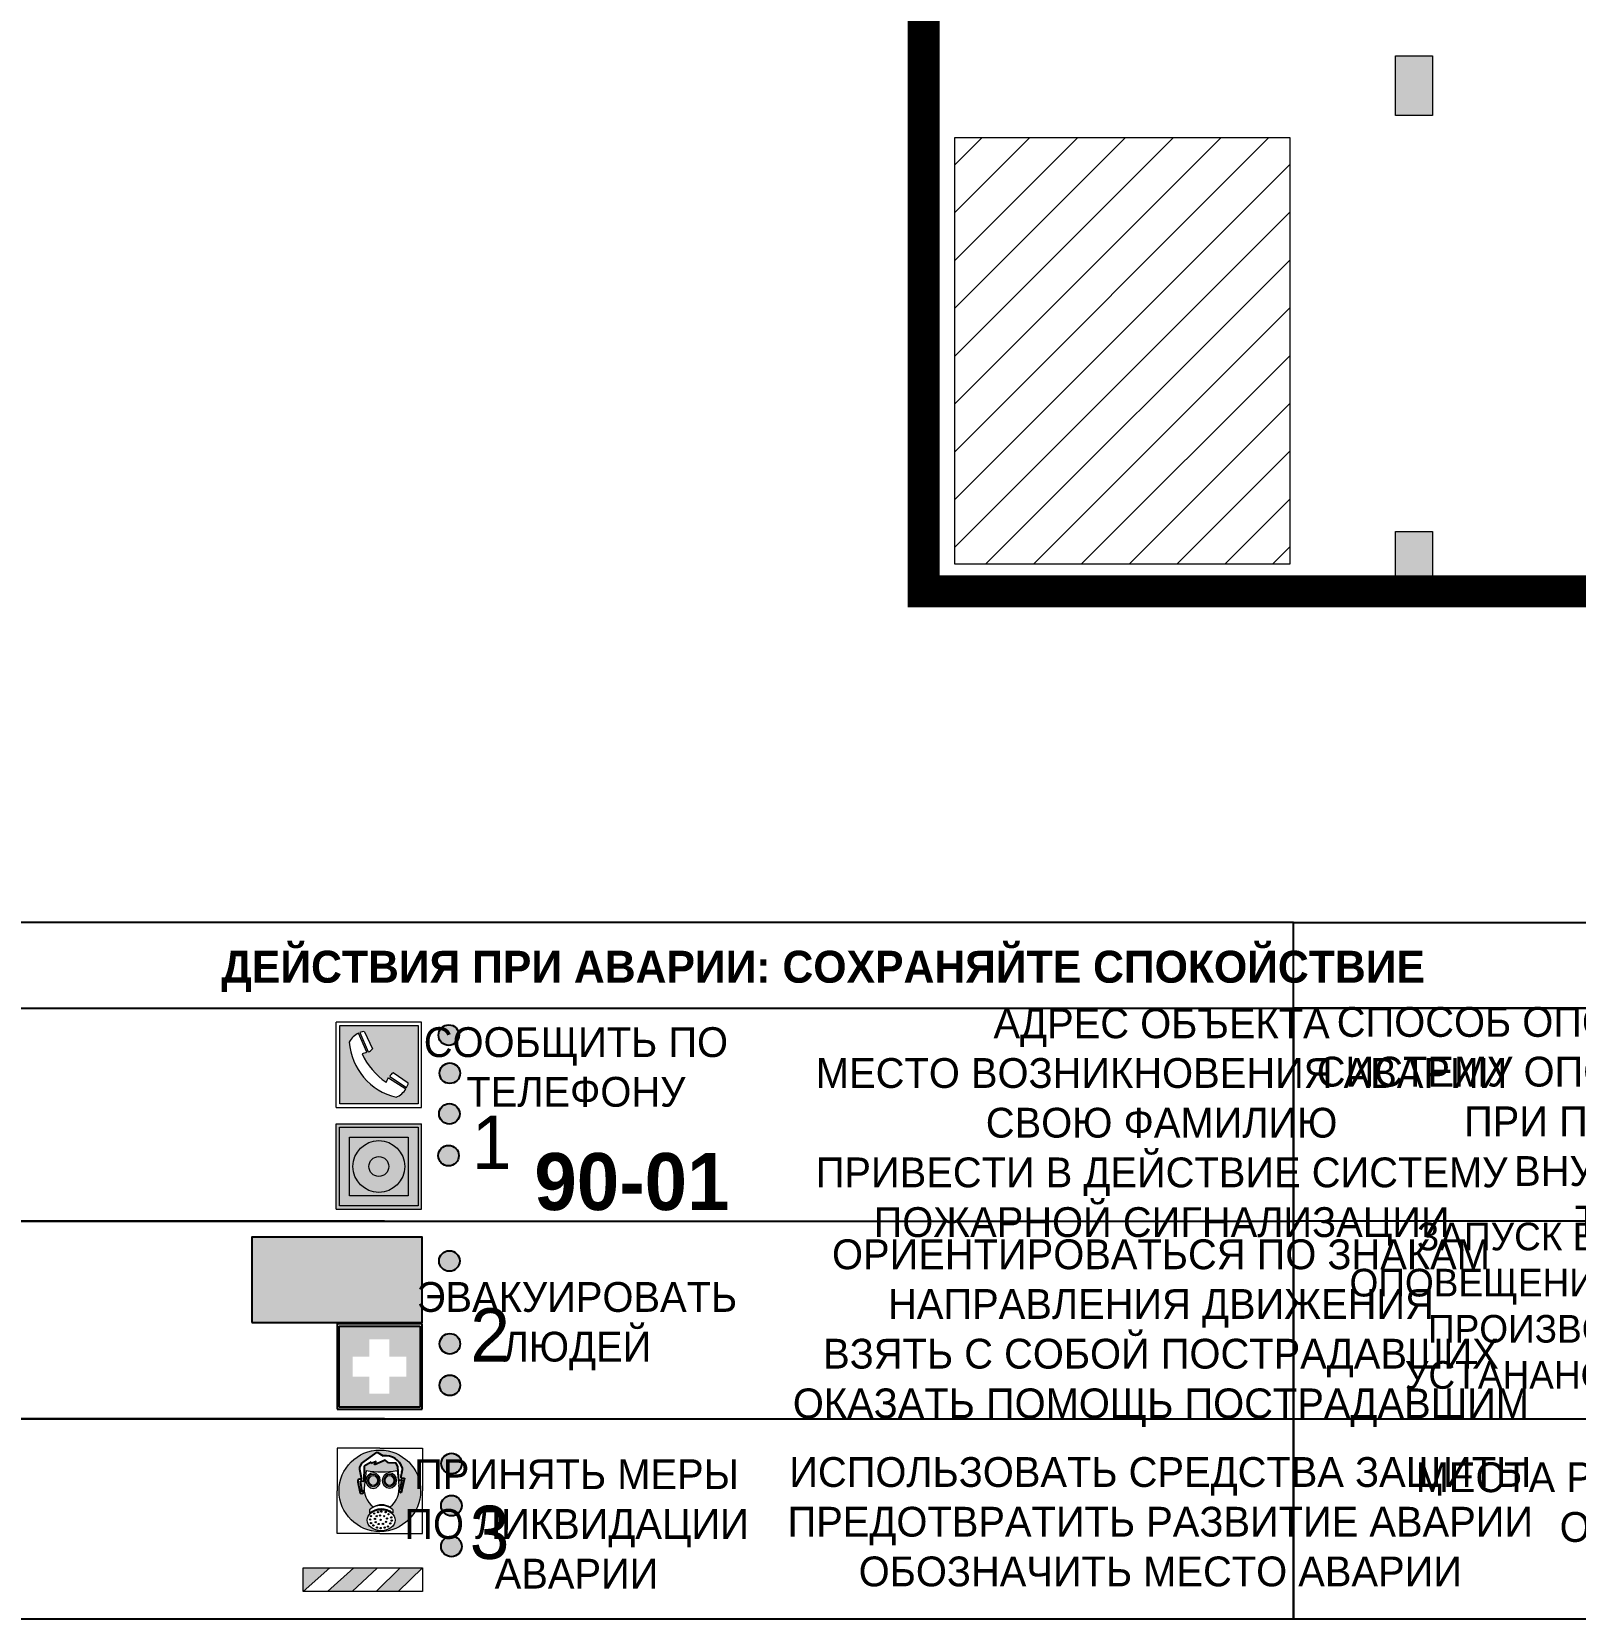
# Model space of a CAD drawing. Header units: millimetres. Extents: x 13114 to 67229, y 22859 to 38520.
# Drawn here: x 28465.9 to 28610.9, y 30526.9 to 30676 of the extents above; entities that cross this region are included whole.
import ezdxf

# ---------------------------------------------------------------- set-up
doc = ezdxf.new("R2010")
doc.units = ezdxf.units.MM
doc.styles.add('обычный', font='arial.ttf')

# ---------------------------------------------------------------- blocks, each defined once
blk = doc.blocks.new('A$C38D26F80')
h = blk.add_hatch(color=5)
h.dxf.hatch_style = 1
h.paths.add_polyline_path([(-8.77, -4.48, 1), (-0.19, -4.48, 1)])
h.paths.add_polyline_path([(-6.75, -3.58), (-6.75, -3.31), (-6.62, -3.22), (-6.5, -3.22), (-6.42, -3.3), (-6.39, -3.28), (-6.59, -2.23), (-6.59, -2.01), (-6.38, -1.58), (-4.76, -0.4), (-4.13, -0.79, -0.362848), (-2.1, -2.1, -0.201049), (-2.17, -2.48, 0.085434), (-2.26, -3.13), (-1.9, -3.16), (-2.25, -4.7), (-2.4, -4.59), (-2.43, -4.34), (-2.36, -4.34), (-2.14, -3.34), (-2.47, -3.42), (-2.58, -1.95), (-2.77, -1.58), (-3.58, -1.52), (-3.92, -1.26), (-5.05, -1.73), (-4.87, -1.39), (-5.41, -1.6), (-5.41, -1.46), (-6.13, -1.87), (-6.18, -3.5), (-6.56, -3.47), (-6.37, -4.59), (-6.16, -4.43), (-6.16, -4.66), (-6.36, -4.79), (-6.37, -4.8), (-6.51, -4.76)], flags=16)
h.paths.add_polyline_path([(-6.51, -4.76), (-6.36, -4.79), (-6.37, -4.8)], flags=0)
h.paths.add_polyline_path([(-5.92, -2.34, 0.089508), (-2.67, -2.35), (-2.48, -3.88, -0.268602), (-3.4, -6.18, 0.262449), (-5.2, -6.18, -0.268602), (-6.11, -3.88)], flags=16)
edge = h.paths.add_edge_path(flags=16)
edge.add_ellipse((-5.19, -3.41), major_axis=(0, 0.842), ratio=0.848992, start_angle=0, end_angle=360)
edge = h.paths.add_edge_path(flags=0)
edge.add_ellipse((-5.19, -3.39), major_axis=(0, 0.665), ratio=0.853798, start_angle=0, end_angle=360)
edge = h.paths.add_edge_path(flags=0)
edge.add_ellipse((-5.19, -3.4), major_axis=(0, 0.528), ratio=0.864094, start_angle=0, end_angle=360)
edge = h.paths.add_edge_path(flags=16)
edge.add_ellipse((-3.47, -3.4), major_axis=(0, 0.842), ratio=0.848992, start_angle=0, end_angle=360)
h.paths.add_polyline_path([(-3.13, -6.45), (-3.13, -6.84, 0.383174), (-5.57, -6.85), (-5.57, -6.49, -0.369952)], flags=16)
edge = h.paths.add_edge_path(flags=0)
edge.add_ellipse((-3.47, -3.39), major_axis=(0, 0.665), ratio=0.853798, start_angle=0, end_angle=360)
edge = h.paths.add_edge_path(flags=0)
edge.add_ellipse((-3.47, -3.4), major_axis=(0, 0.528), ratio=0.864094, start_angle=0, end_angle=360)
edge = h.paths.add_edge_path(flags=16)
edge.add_ellipse((-4.34, -7.57), major_axis=(-1.48, 0), ratio=0.744955, start_angle=0, end_angle=360)
h.paths.add_polyline_path([(-5.01, -6.85, -1), (-5.15, -6.85, -1)], flags=0)
h.paths.add_polyline_path([(-5.33, -7.14, -1), (-5.47, -7.14, -1)], flags=0)
h.paths.add_polyline_path([(-4.61, -6.71, -1), (-4.74, -6.71, -1)], flags=16)
h.paths.add_polyline_path([(-5.43, -7.51, -1), (-5.57, -7.51, -1)], flags=0)
h.paths.add_polyline_path([(-4.26, -6.67, -1), (-4.4, -6.67, -1)], flags=16)
h.paths.add_polyline_path([(-4.74, -7.14, -1), (-4.88, -7.14, -1)], flags=0)
h.paths.add_polyline_path([(-4.93, -7.43, -1), (-5.07, -7.43, -1)], flags=0)
h.paths.add_polyline_path([(-4.41, -7.07, -1), (-4.54, -7.07, -1)], flags=0)
h.paths.add_polyline_path([(-5.33, -7.87, -1), (-5.46, -7.87, -1)], flags=0)
h.paths.add_polyline_path([(-3.8, -6.71, -1), (-3.94, -6.71, -1)], flags=16)
h.paths.add_polyline_path([(-4.85, -7.78, -1), (-4.98, -7.78, -1)], flags=0)
h.paths.add_polyline_path([(-3.96, -7.14, -1), (-4.1, -7.14, -1)], flags=0)
h.paths.add_polyline_path([(-4.33, -7.53, -1), (-4.47, -7.53, -1)], flags=0)
h.paths.add_polyline_path([(-5.09, -8.12, -1), (-5.23, -8.12, -1)], flags=0)
h.paths.add_polyline_path([(-3.5, -6.94, -1), (-3.64, -6.94, -1)], flags=0)
h.paths.add_polyline_path([(-4.54, -7.97, -1), (-4.68, -7.97, -1)], flags=0)
h.paths.add_polyline_path([(-3.66, -7.39, -1), (-3.8, -7.39, -1)], flags=0)
h.paths.add_polyline_path([(-4.73, -8.35, -1), (-4.86, -8.35, -1)], flags=0)
h.paths.add_polyline_path([(-4.09, -7.96, -1), (-4.23, -7.96, -1)], flags=0)
h.paths.add_polyline_path([(-3.77, -7.74, -1), (-3.91, -7.74, -1)], flags=0)
h.paths.add_polyline_path([(-3.22, -7.27, -1), (-3.35, -7.27, -1)], flags=0)
h.paths.add_polyline_path([(-4.34, -8.4, -1), (-4.47, -8.4, -1)], flags=0)
h.paths.add_polyline_path([(-3.16, -7.61, -1), (-3.3, -7.61, -1)], flags=0)
h.paths.add_polyline_path([(-3.9, -8.35, -1), (-4.04, -8.35, -1)], flags=0)
h.paths.add_polyline_path([(-3.32, -7.91, -1), (-3.46, -7.91, -1)], flags=0)
h.paths.add_polyline_path([(-3.55, -8.23, -1), (-3.69, -8.23, -1)], flags=0)
at = {"color": 5, "lineweight": 5}
for p, q in [((-4.48, 0), (-8.96, 0)), ((-8.96, 0), (-8.96, -4.48)), ((-4.48, 0), (0, 0)), ((0, 0), (0, -4.48)), ((-6.59, -2.01), (-6.38, -1.58)), ((-6.38, -1.58), (-4.76, -0.4)), ((-5.41, -1.46), (-6.13, -1.87)), ((-4.87, -1.39), (-5.41, -1.6)), ((-5.41, -1.6), (-5.41, -1.46)), ((-3.92, -1.26), (-5.05, -1.73)), ((-5.05, -1.73), (-4.87, -1.39)), ((-4.76, -0.4), (-4.13, -0.79)), ((-3.58, -1.52), (-3.92, -1.26)), ((-2.77, -1.58), (-3.58, -1.52)), ((-2.58, -1.95), (-2.77, -1.58)), ((-6.75, -3.31), (-6.62, -3.22)), ((-6.75, -3.58), (-6.75, -3.31)), ((-6.62, -3.22), (-6.5, -3.22)), ((-6.59, -2.23), (-6.59, -2.01)), ((-6.39, -3.28), (-6.59, -2.23)), ((-6.5, -3.22), (-6.42, -3.3)), ((-6.42, -3.3), (-6.39, -3.28)), ((-6.13, -1.87), (-6.18, -3.5)), ((-5.92, -2.34), (-6.11, -3.88)), ((-2.67, -2.34), (-2.48, -3.88)), ((-2.47, -3.42), (-2.58, -1.95)), ((-1.9, -3.16), (-2.26, -3.13)), ((-2.25, -4.7), (-1.9, -3.16)), ((-8.96, -8.96), (-8.96, -4.48)), ((-6.51, -4.76), (-6.75, -3.58)), ((-6.18, -3.5), (-6.56, -3.47)), ((-6.56, -3.47), (-6.37, -4.59)), ((-6.37, -4.8), (-6.51, -4.76)), ((-6.37, -4.59), (-6.16, -4.43)), ((-6.16, -4.66), (-6.37, -4.8)), ((-6.16, -4.43), (-6.16, -4.66)), ((-2.14, -3.34), (-2.47, -3.42)), ((-2.43, -4.34), (-2.4, -4.59)), ((-2.43, -4.34), (-2.36, -4.34)), ((-2.4, -4.59), (-2.25, -4.7)), ((-2.36, -4.34), (-2.14, -3.34)), ((0, -8.96), (0, -4.48)), ((-5.57, -6.49), (-5.57, -6.85)), ((-3.13, -6.45), (-3.13, -6.84)), ((-4.48, -8.96), (-8.96, -8.96)), ((-4.48, -8.96), (0, -8.96))]:
    blk.add_line(p, q, dxfattribs=at)
at = {"color": 5}
for p, q in [((-6.59, -2.01), (-6.38, -1.58)), ((-6.38, -1.58), (-4.76, -0.4)), ((-5.41, -1.46), (-6.13, -1.87)), ((-4.87, -1.39), (-5.41, -1.6)), ((-5.41, -1.6), (-5.41, -1.46)), ((-3.92, -1.26), (-5.05, -1.73)), ((-5.05, -1.73), (-4.87, -1.39)), ((-4.76, -0.4), (-4.13, -0.79)), ((-3.58, -1.52), (-3.92, -1.26)), ((-2.77, -1.58), (-3.58, -1.52)), ((-2.58, -1.95), (-2.77, -1.58)), ((-6.75, -3.31), (-6.62, -3.22)), ((-6.75, -3.58), (-6.75, -3.31)), ((-6.62, -3.22), (-6.5, -3.22)), ((-6.59, -2.23), (-6.59, -2.01)), ((-6.39, -3.28), (-6.59, -2.23)), ((-6.5, -3.22), (-6.42, -3.3)), ((-6.42, -3.3), (-6.39, -3.28)), ((-6.13, -1.87), (-6.18, -3.5)), ((-2.47, -3.42), (-2.58, -1.95)), ((-2.26, -3.13), (-1.9, -3.16)), ((-1.9, -3.16), (-2.25, -4.7)), ((-6.51, -4.76), (-6.75, -3.58)), ((-6.18, -3.5), (-6.56, -3.47)), ((-6.56, -3.47), (-6.37, -4.59)), ((-6.37, -4.8), (-6.51, -4.76)), ((-6.36, -4.79), (-6.51, -4.76)), ((-6.37, -4.59), (-6.16, -4.43)), ((-6.16, -4.66), (-6.37, -4.8)), ((-6.16, -4.66), (-6.36, -4.79)), ((-6.16, -4.43), (-6.16, -4.66)), ((-2.14, -3.34), (-2.47, -3.42)), ((-2.4, -4.59), (-2.43, -4.34)), ((-2.43, -4.34), (-2.36, -4.34)), ((-2.25, -4.7), (-2.4, -4.59)), ((-2.36, -4.34), (-2.14, -3.34))]:
    blk.add_line(p, q, dxfattribs=at)
at = {"color": 5, "lineweight": 5}
for centre, radius in [((-4.48, -4.48), 4.29), ((-4.67, -6.71), 0.0678), ((-4.33, -6.67), 0.0678), ((-3.87, -6.71), 0.0678), ((-5.5, -7.51), 0.0678), ((-5.4, -7.14), 0.0678), ((-5.4, -7.87), 0.0678), ((-5.16, -8.12), 0.0678), ((-5.08, -6.85), 0.0678), ((-5, -7.43), 0.0678), ((-4.91, -7.78), 0.0678), ((-4.81, -7.14), 0.0678), ((-4.79, -8.35), 0.0678), ((-4.61, -7.97), 0.0678), ((-4.47, -7.07), 0.0678), ((-4.4, -7.53), 0.0678), ((-4.4, -8.4), 0.0678), ((-4.16, -7.96), 0.0678), ((-4.03, -7.14), 0.0678), ((-3.97, -8.35), 0.0678), ((-3.84, -7.74), 0.0678), ((-3.73, -7.39), 0.0678), ((-3.62, -8.23), 0.0678), ((-3.57, -6.94), 0.0678), ((-3.39, -7.91), 0.0678), ((-3.28, -7.27), 0.0678), ((-3.23, -7.61), 0.0678)]:
    blk.add_circle(centre, radius, dxfattribs=at)
at = {"color": 5}
for centre, radius, start, end in [((-3.89, -2.66), 1.88, 17.387, 97.1599), ((-0.35, -3.07), 1.91, 162.2553, 181.7878), ((-2.6, -2.2), 0.511, 326.3906, 11.8614)]:
    blk.add_arc(centre, radius, start, end, dxfattribs=at)
at = {"color": 5, "lineweight": 5}
for centre, radius, start, end in [((-4.28, 6.66), 9.15, 259.6987, 280.1569), ((-0.47, -3.05), 1.79, 161.5846, 182.4584), ((-2.6, -2.2), 0.513, 326.4781, 11.7739), ((-3.66, -4.24), 2.47, 171.573, 231.7124), ((-4.93, -4.24), 2.47, 308.2876, 8.427), ((-4.33, -7.88), 1.87, 50.358, 131.5662), ((-4.34, -8.2), 1.82, 48.4943, 132.3565), ((-4.3, -7.78), 1.83, 60.5889, 119.4111)]:
    blk.add_arc(centre, radius, start, end, dxfattribs=at)
for centre, major_axis, ratio in [((-5.19, -3.41), (0, 0.842), 0.848992), ((-5.19, -3.39), (0, 0.665), 0.853798), ((-5.19, -3.4), (0, 0.528), 0.864094), ((-3.47, -3.4), (0, 0.842), 0.848992), ((-3.47, -3.39), (0, 0.665), 0.853798), ((-3.47, -3.4), (0, 0.528), 0.864094), ((-4.34, -7.57), (-1.48, 0), 0.744955)]:
    blk.add_ellipse(centre, major_axis=major_axis, ratio=ratio, dxfattribs=at)
blk = doc.blocks.new('A$C47DD6509')
at = {"lineweight": 5}
for points in [[(-8.69, 0), (-11.19, 0), (-11.19, -2.22)], [(-4.22, 0), (-6.45, 0), (-8.91, -2.22), (-6.61, -2.22)], [(0, 0), (-2.09, 0), (-4.36, -2.22), (-2.29, -2.22)]]:
    blk.add_hatch(color=242, dxfattribs=at).paths.add_polyline_path(points)
at = {"color": 242, "lineweight": 5}
for p, q in [((-11.19, -2.22), (-8.69, 0)), ((-11.19, -2.22), (-11.19, 0)), ((-11.19, 0), (-8.69, 0)), ((-11.19, 0), (0, 0)), ((-8.91, -2.22), (-6.45, 0)), ((-6.61, -2.22), (-4.22, 0)), ((-4.36, -2.22), (-2.09, 0)), ((-2.29, -2.22), (0, 0)), ((0, 0), (0, -2.22)), ((0, -2.22), (-11.19, -2.22))]:
    blk.add_line(p, q, dxfattribs=at)
blk = doc.blocks.new('A$C32E8229D')
at = {"true_color": 0xffffff}
blk.add_hatch(color=7, dxfattribs=at).paths.add_polyline_path([(0, 0), (0, -8), (16, -8), (16, 0)])
h = blk.add_hatch(color=126)
h.paths.add_polyline_path([(0.2, -0.2), (15.8, -0.2), (15.8, -7.8), (0.2, -7.8)])
h.paths.add_polyline_path([(13.49, -2.05), (12.08, -2.05), (11.37, -2.63, 0.162397), (11.29, -2.84), (11.29, -3.63), (10.35, -3.63), (10.35, -4.05), (11.68, -4.05), (11.68, -3.48), (12.26, -4.28), (11.29, -5.1), (11.29, -6.78), (11.85, -6.78), (11.85, -5.44), (12.8, -4.64), (12.8, -5.94), (14.46, -5.94), (14.46, -5.39), (13.45, -5.39), (13.45, -3.97), (12.46, -2.59), (13.15, -2.59), (13.69, -3.34), (14.18, -3)], flags=16)
h.paths.add_polyline_path([(10.74, -1.82, 1), (11.8, -1.82, 1)], flags=16)
h.paths.add_polyline_path([(9.39, -3.59), (5.99, -3.59), (6.56, -3.03), (5.91, -3.03), (5.1, -3.83), (5.91, -4.64), (6.56, -4.64), (5.99, -4.09), (9.39, -4.09)], flags=16)
h.paths.add_polyline_path([(4.29, -1.08), (1.72, -1.08), (1.72, -6.6), (4.29, -6.6)], flags=16)
at = {"color": 126}
blk.add_lwpolyline([(16, -8), (0, -8), (0, 0), (16, 0)], close=True, dxfattribs=at)
blk = doc.blocks.new('A$C18900ED3')
h = blk.add_hatch(color=126)
h.paths.add_polyline_path([(-0.18, -0.18), (-7.02, -0.18), (-7.02, -7.02), (-0.18, -7.02)])
h.paths.add_polyline_path([(-5.89, -4.46), (-5.89, -2.77), (-4.46, -2.77), (-4.46, -1.31), (-2.77, -1.31), (-2.77, -2.77), (-1.33, -2.77), (-1.33, -4.46), (-2.77, -4.46), (-2.77, -5.89), (-4.46, -5.89), (-4.46, -4.46)], flags=16)
at = {"color": 126}
for p, q in [((-7.2, 0), (-7.2, -7.2)), ((0, 0), (-7.2, 0)), ((0, -7.2), (0, 0)), ((-7.02, -7.02), (-7.02, -0.18)), ((-7.02, -0.18), (-0.18, -0.18)), ((-0.18, -0.18), (-0.18, -7.02)), ((-7.2, -7.2), (0, -7.2)), ((-0.18, -7.02), (-7.02, -7.02))]:
    blk.add_line(p, q, dxfattribs=at)
blk = doc.blocks.new('A$C456E1F9C')
at = {"lineweight": 5}
h = blk.add_hatch(color=242, dxfattribs=at)
h.paths.add_polyline_path([(0.51, -1.47), (0.51, -13.26), (12.29, -13.26), (12.29, -1.47)])
h.paths.add_polyline_path([(5.42, -4.95, -0.254479), (4.78, -5.4), (3.52, -2.53, -0.209735), (4.23, -2.4)], flags=16)
h.paths.add_polyline_path([(8.53, -8.6), (10.87, -10.17), (10.54, -10.76), (8.03, -9.13, -0.192251)], flags=16)
h.paths.add_polyline_path([(4.61, -5.49, 0.005518), (3.87, -5.72, 0.128647), (7.49, -10.01, 0.00809), (7.83, -9.33), (10.47, -10.97, -0.16736), (8.99, -12.25, -0.327862), (1.95, -3.95, -0.166952), (3.36, -2.62)], flags=16)
at = {"color": 242, "lineweight": 5}
for p, q in [((0, -13.77), (0, -0.97)), ((12.8, -0.97), (0, -0.97)), ((12.8, -13.77), (12.8, -0.97)), ((4.61, -5.49), (3.36, -2.62)), ((3.52, -2.53), (4.78, -5.4)), ((4.23, -2.4), (5.42, -4.95)), ((7.83, -9.33), (10.47, -10.97)), ((8.03, -9.13), (10.54, -10.76)), ((10.81, -10.12), (8.53, -8.6)), ((10.54, -10.76), (10.8, -10.3)), ((10.8, -10.3), (10.81, -10.12)), ((0, -13.77), (12.8, -13.77))]:
    blk.add_line(p, q, dxfattribs=at)
blk.add_lwpolyline([(0.51, -1.47), (12.29, -1.47), (12.29, -13.26), (0.51, -13.26)], close=True, dxfattribs=at)
for centre, radius, start, end in [((4.02, -3.27), 0.891, 76.3284, 123.7092), ((4.59, -5.34), 2.99, 114.2845, 152.1974), ((11.12, -3.31), 9.19, 183.9915, 256.6009), ((14.98, -39.1), 35.17, 107.1487, 108.4135), ((13.86, -0.94), 11.08, 205.5536, 234.8762), ((4.68, -4.59), 0.824, 276.9621, 334.0723), ((-13.31, 0.8), 23.44, 332.5487, 334.4027), ((8.94, -9.5), 0.989, 114.4092, 157.9388), ((7.87, -9.46), 3, 291.9291, 329.9329)]:
    blk.add_arc(centre, radius, start, end, dxfattribs=at)
blk = doc.blocks.new('A$C54414219')
at = {"true_color": 0xffffff}
h = blk.add_hatch(color=7, dxfattribs=at)
h.paths.add_polyline_path([(2.39, -9.45), (2.39, -18.3), (11.23, -18.3), (11.23, -9.45)], flags=0)
h.paths.add_polyline_path([(10.71, -13.87, -1), (2.92, -13.87, -1)], flags=0)
h.paths.add_polyline_path([(8.3, -13.87, -1), (5.33, -13.87, -1)], flags=0)
h.paths.add_polyline_path([(0.41, -7.47), (0.41, -20.27), (13.21, -20.27), (13.21, -7.47)])
h.paths.add_polyline_path([(0.92, -19.77), (12.71, -19.77), (12.71, -7.98), (0.92, -7.98)], flags=16)
h.paths.add_polyline_path([(11.23, -9.45), (11.23, -18.3), (2.39, -18.3), (2.39, -9.45)], flags=0)
at = {"lineweight": 5}
h = blk.add_hatch(color=242, dxfattribs=at)
h.paths.add_polyline_path([(12.71, -7.98), (0.92, -7.98), (0.92, -19.77), (12.71, -19.77)])
h.paths.add_polyline_path([(11.23, -18.3), (2.39, -18.3), (2.39, -9.45), (11.23, -9.45)], flags=16)
h.paths.add_polyline_path([(10.71, -13.87, -1), (2.92, -13.87, -1)], flags=0)
h.paths.add_polyline_path([(8.3, -13.87, -1), (5.33, -13.87, -1)], flags=0)
at = {"true_color": 0xffffff}
h = blk.add_hatch(color=7, dxfattribs=at)
h.paths.add_polyline_path([(2.39, -9.45), (2.39, -18.3), (11.23, -18.3), (11.23, -9.45)])
h.paths.add_polyline_path([(10.71, -13.87, -1), (2.92, -13.87, -1)], flags=16)
h.paths.add_polyline_path([(8.3, -13.87, -1), (5.33, -13.87, -1)], flags=0)
at = {"lineweight": 5}
h = blk.add_hatch(color=242, dxfattribs=at)
h.paths.add_polyline_path([(2.92, -13.87, 1), (10.71, -13.87, 1)])
h.paths.add_polyline_path([(8.3, -13.87, -1), (5.33, -13.87, -1)], flags=16)
at = {"color": 242, "lineweight": 5}
for p, q in [((0.41, -20.27), (0.41, -7.47)), ((0.41, -7.47), (13.21, -7.47)), ((0.41, -7.47), (13.21, -7.47)), ((13.21, -20.27), (13.21, -7.47)), ((0.41, -20.27), (13.21, -20.27))]:
    blk.add_line(p, q, dxfattribs=at)
for points in [[(0.92, -7.98), (12.71, -7.98), (12.71, -19.77), (0.92, -19.77)], [(2.39, -9.45), (11.23, -9.45), (11.23, -18.3), (2.39, -18.3)]]:
    blk.add_lwpolyline(points, close=True, dxfattribs=at)
for radius in [3.89, 1.49]:
    blk.add_circle((6.81, -13.87), radius, dxfattribs=at)

msp = doc.modelspace()

# ---------------------------------------------------------------- hatches: boundary and pattern name
at = {"lineweight": 0, "true_color": 0x000000}
h = msp.add_hatch(dxfattribs=at)
h.set_pattern_fill('ANSI31', color=18)
h.set_pattern_definition([(45, (879.312, 30730.2412), (-2.24506403, 2.24506403), [])])
h.paths.add_polyline_path([(28584.12, 30666.07), (28552.59, 30666.07), (28552.59, 30626.05), (28584.12, 30626.05)])
h.paths.add_polyline_path([(28687.44, 30758.3), (28683.97, 30758.3), (28683.97, 30763.57), (28641.37, 30763.57), (28641.37, 30758.3), (28637.9, 30758.3), (28637.9, 30763.57), (28597.48, 30763.57), (28597.48, 30758.3), (28594.01, 30758.3), (28594.01, 30763.57), (28551.31, 30763.57), (28551.31, 30758.3), (28547.83, 30758.3), (28547.83, 30763.57), (28506.14, 30763.57), (28506.14, 30758.3), (28502.67, 30758.3), (28502.67, 30763.57), (28471.44, 30763.57), (28471.44, 30745.56), (28687.44, 30745.56)])
at = {"lineweight": 0}
h = msp.add_hatch(color=256, dxfattribs=at)
h.dxf.hatch_style = 1
h.paths.add_polyline_path([(28597.48, 30673.78), (28594.01, 30673.78), (28594.01, 30668.16), (28597.48, 30668.16)])
h = msp.add_hatch(color=256, dxfattribs=at)
h.dxf.hatch_style = 1
h.paths.add_polyline_path([(28597.48, 30629.11), (28594.01, 30629.11), (28594.01, 30623.49), (28597.48, 30623.49)])
h = msp.add_hatch(color=256, dxfattribs=at)
h.dxf.hatch_style = 1
h.paths.add_polyline_path([(28506.06, 30581.8, 1), (28504.13, 30581.8, 1)])
h = msp.add_hatch(color=256, dxfattribs=at)
h.dxf.hatch_style = 1
h.paths.add_polyline_path([(28506.17, 30578.22, 1), (28504.24, 30578.22, 1)])
h = msp.add_hatch(color=256, dxfattribs=at)
h.dxf.hatch_style = 1
h.paths.add_polyline_path([(28506.13, 30574.41, 1), (28504.2, 30574.41, 1)])
h = msp.add_hatch(color=256, dxfattribs=at)
h.dxf.hatch_style = 1
h.paths.add_polyline_path([(28506.05, 30570.48, 1), (28504.11, 30570.48, 1)])
h = msp.add_hatch(color=256, dxfattribs=at)
h.dxf.hatch_style = 1
h.paths.add_polyline_path([(28506.13, 30560.59, 1), (28504.2, 30560.59, 1)])
h = msp.add_hatch(color=256, dxfattribs=at)
h.dxf.hatch_style = 1
h.paths.add_polyline_path([(28506.17, 30552.81, 1), (28504.24, 30552.81, 1)])
h = msp.add_hatch(color=256, dxfattribs=at)
h.dxf.hatch_style = 1
h.paths.add_polyline_path([(28506.16, 30548.91, 1), (28504.23, 30548.91, 1)])
h = msp.add_hatch(color=256, dxfattribs=at)
h.dxf.hatch_style = 1
h.paths.add_polyline_path([(28506.32, 30541.56, 1), (28504.39, 30541.56, 1)])
h = msp.add_hatch(color=256, dxfattribs=at)
h.dxf.hatch_style = 1
h.paths.add_polyline_path([(28506.32, 30537.61, 1), (28504.38, 30537.61, 1)])
h = msp.add_hatch(color=256, dxfattribs=at)
h.dxf.hatch_style = 1
h.paths.add_polyline_path([(28506.32, 30533.78, 1), (28504.39, 30533.78, 1)])

# ---------------------------------------------------------------- linework, layer by layer
at = {"lineweight": 0, "const_width": 3}
msp.add_lwpolyline([(28433.38, 30715.52), (28549.69, 30715.52), (28549.69, 30623.49), (28732.73, 30623.49), (28732.73, 30808.28), (28539.74, 30808.28)], dxfattribs=at)
at = {"lineweight": 0}
for points in [[(28594.01, 30673.78), (28597.48, 30673.78), (28597.48, 30668.16), (28594.01, 30668.16)], [(28584.12, 30666.07), (28552.59, 30666.07), (28552.59, 30626.05), (28584.12, 30626.05)], [(28594.01, 30629.11), (28597.48, 30629.11), (28597.48, 30623.49), (28594.01, 30623.49)]]:
    msp.add_lwpolyline(points, close=True, dxfattribs=at)
for points in [[(28440.65, 30584.34), (28584.42, 30584.34), (28584.42, 30592.39), (28440.65, 30592.39)], [(28584.42, 30592.39), (28706.14, 30592.39), (28706.14, 30526.94), (28584.42, 30526.94)], [(28584.42, 30592.39), (28706.14, 30592.39), (28706.14, 30584.34), (28584.42, 30584.34)], [(28440.65, 30584.34), (28584.42, 30584.34), (28584.42, 30526.94), (28440.65, 30526.94)], [(28584.42, 30584.34), (28706.14, 30584.34), (28706.14, 30564.34), (28584.42, 30564.34)], [(28706.14, 30564.34), (28584.42, 30564.34), (28584.42, 30545.77), (28706.14, 30545.77)]]:
    msp.add_lwpolyline(points, close=True)
for points in [[(28499.07, 30564.34), (28440.65, 30564.34), (28584.42, 30564.34)], [(28499.07, 30545.77), (28440.65, 30545.77), (28584.42, 30545.77)]]:
    msp.add_lwpolyline(points)
for centre in [(28505.1, 30581.8), (28505.2, 30578.22), (28505.16, 30574.41), (28505.08, 30570.48), (28505.16, 30560.59), (28505.21, 30552.81), (28505.2, 30548.91), (28505.36, 30541.56), (28505.35, 30537.61), (28505.35, 30533.78)]:
    msp.add_circle(centre, 0.966)

# ---------------------------------------------------------------- block references
for name, p, xscale, yscale, zscale in [('A$C456E1F9C', (28494.54, 30583.62), 0.625, 0.625, 0.625), ('A$C54414219', (28494.28, 30578.13), 0.625, 0.625, 0.625), ('A$C18900ED3', (28502.61, 30554.67), 1.111111111007631, 1.111111111007631, 1.111111111007631), ('A$C38D26F80', (28502.63, 30543), 0.8928571427240968, 0.8928571427240968, 0.8928571427240968)]:
    msp.add_blockref(name, p, dxfattribs=dict(xscale=xscale, yscale=yscale, zscale=zscale))
at = {"xscale": -1}
msp.add_blockref('A$C32E8229D', (28502.61, 30562.82), dxfattribs=at)
at = {"color": 242, "true_color": 0xc1121c}
msp.add_blockref('A$C47DD6509', (28502.63, 30531.78), dxfattribs=at)

# ---------------------------------------------------------------- texts
at = {"lineweight": 0, "attachment_point": 5, "style": 'обычный'}
for s, insert, char_height, width in [('{\\fProxima Nova Rg|b1|i0|c204|p2;ДЕЙСТВИЯ ПРИ АВАРИИ: СОХРАНЯЙТЕ СПОКОЙСТВИЕ\\H1.6644x; }', (28540.26, 30587.79), 3, 175.1736), ('{\\fProxima Nova Rg|b0|i0|c204|p2;СПОСОБ ОПОВЕЩЕНИЯ АВТОМАТИЧЕСКИЙ ЧЕРЕЗ РЕЧЕВУЮ СИСТЕМУ ОПОВЕЩЕНИЯ И УПРАВЛЕНИЯ ЭВАКУАЦИЕЙ ЛЮДЕЙ ПРИ ПОЖАРЕ , А ТАК ЖЕ ВРУЧНУЮ, ИСПОЛЬЗУЯ ВНУТРЕННЮЮ ГРОМКУЮ СВЯЗЬ СИСТЕМЫ ТЕХНОЛОГИЧЕСКОГО ОПОВЕЩЕНИЯ.}', (28646.04, 30573.3), 2.8, 118.5618), ('\\pi-8.4,l8.4,t8.4;{\\fProxima Nova Rg|b0|i0|c204|p2;АДРЕС ОБЪЕКТА\\PМЕСТО ВОЗНИКНОВЕНИЯ АВАРИИ\\PСВОЮ ФАМИЛИЮ\\PПРИВЕСТИ В ДЕЙСТВИЕ СИСТЕМУ \\PПОЖАРНОЙ СИГНАЛИЗАЦИИ}', (28572.04, 30573.17), 2.8, 126.6484), ('{\\fProxima Nova Rg|b0|i0|c204|p2;СООБЩИТЬ ПО \\PТЕЛЕФОНУ}', (28517.04, 30578.79), 2.8, 126.6484), ('{\\fProxima Nova Rg|b0|i0|c204|p2;1\\H1.1667x; }', (28509.14, 30571.73), 5, 126.6484), ('{\\fProxima Nova Rg|b1|i0|c204|p2;\\H1.0714x;90-01\\fProxima Nova Rg|b0|i0|c204|p2;\\H0.93331x; \\H1.3449x; }', (28522.3, 30568.01), 5, 126.6484), ('{\\fProxima Nova Rg|b0|i0|c204|p2;\\P\\pt7.8;ЗАПУСК В РУЧНОМ РЕЖИМЕ АВТОМАТИЧЕСКОЙ СИСТЕМЫ ОПОВЕЩЕНИЯ  И УПРАВЛЕНИЯ ЭВАКУАЦИИ ЛЮДЕЙ ПРИ ПОЖАРЕ ПРОИЗВОДИТСЯ ОТ РУЧНЫХ ПОЖАРНЫХ ИЗВЕЩАТЕЛЕЙ, УСТАНАНОВЛЕННЫХ НА СТЕНАХ ВБЛИЗИ ЭВАКУАЦИОННЫХ ВЫХОДОВ. }', (28647.49, 30556.01), 2.6, 121.7868), ('\\pi-8.4,l8.4,t8.4;{\\fProxima Nova Rg|b0|i0|c204|p2;ОРИЕНТИРОВАТЬСЯ ПО ЗНАКАМ \\PНАПРАВЛЕНИЯ ДВИЖЕНИЯ\\PВЗЯТЬ С СОБОЙ ПОСТРАДАВШИХ\\PОКАЗАТЬ ПОМОЩЬ ПОСТРАДАВШИМ}', (28571.98, 30553.81), 2.8, 126.6484), ('{\\fProxima Nova Rg|b0|i0|c204|p2;ЭВАКУИРОВАТЬ \\PЛЮДЕЙ}', (28517.14, 30554.47), 2.8, 126.6484), ('{\\fProxima Nova Rg|b0|i0|c204|p2;2\\H1.1967x; }', (28508.99, 30553.64), 5, 126.6484), ('{\\fProxima Nova Rg|b0|i0|c204|p2;ПРИНЯТЬ МЕРЫ \\PПО ЛИКВИДАЦИИ \\PАВАРИИ}', (28517.1, 30535.89), 2.8, 126.6484), ('\\pi-8.4,l8.4,t8.4;{\\fProxima Nova Rg|b0|i0|c204|p2;ИСПОЛЬЗОВАТЬ СРЕДСТВА ЗАЩИТЫ \\PПРЕДОТВРАТИТЬ РАЗВИТИЕ АВАРИИ\\PОБОЗНАЧИТЬ МЕСТО АВАРИИ}', (28571.92, 30536.08), 2.8, 126.6484), ('\\pt8.4;{\\fProxima Nova Rg|b0|i0|c204|p2;\\PМЕСТА РАСПОЛОЖЕНИЯ ПОЖАРНЫХ ИЗВЕЩАТЕЛЕЙ ОБОЗНАЧЕНЫ НА НАСТОЯЩЕМ ПЛАНЕ}', (28645.85, 30539.87), 2.8, 118.5618), ('{\\fProxima Nova Rg|b0|i0|c204|p2;3\\H1.1967x; }', (28508.93, 30535.07), 5, 126.6484)]:
    msp.add_mtext(s, dxfattribs=dict(at, insert=insert, char_height=char_height, width=width))

doc.saveas('drawing.dxf')
